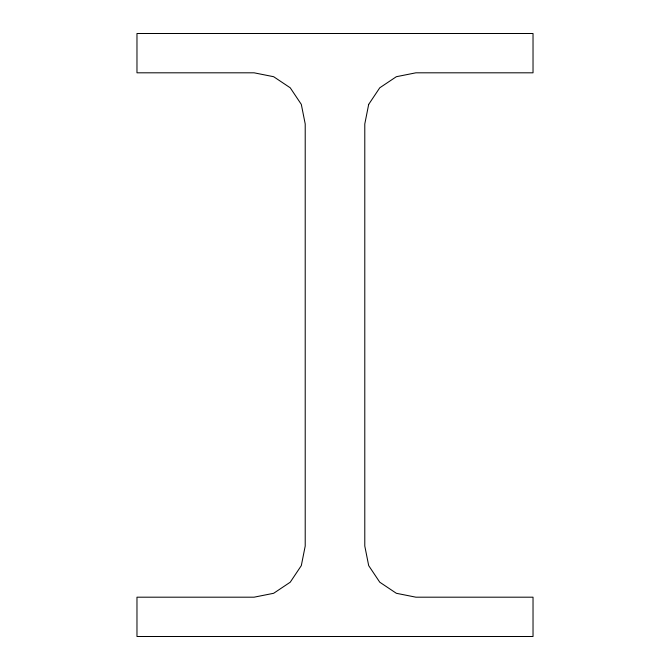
<?xml version="1.0" encoding="UTF-8"?>
<svg xmlns="http://www.w3.org/2000/svg" width="670" height="670" viewBox="0 0 670 670"><rect width="100%" height="100%" fill="white"/><g stroke="black" fill="none" stroke-linecap="round" stroke-linejoin="round"><path stroke-width="1" d="M368.684 104.378L364.79 123.95L364.79 546.05L368.684 565.622L379.764 582.205L396.355 593.293L415.919 597.188L533.027 597.188L533.027 636.5L136.973 636.5L136.973 597.188L254.081 597.188L273.645 593.293L290.236 582.205L301.316 565.622L305.21 546.05L305.21 123.95L301.316 104.378L290.236 87.795L273.645 76.707L254.081 72.812L136.973 72.812L136.973 33.5L533.027 33.5L533.027 72.812L415.919 72.812L396.355 76.707L379.764 87.795L368.684 104.378"/></g></svg>
